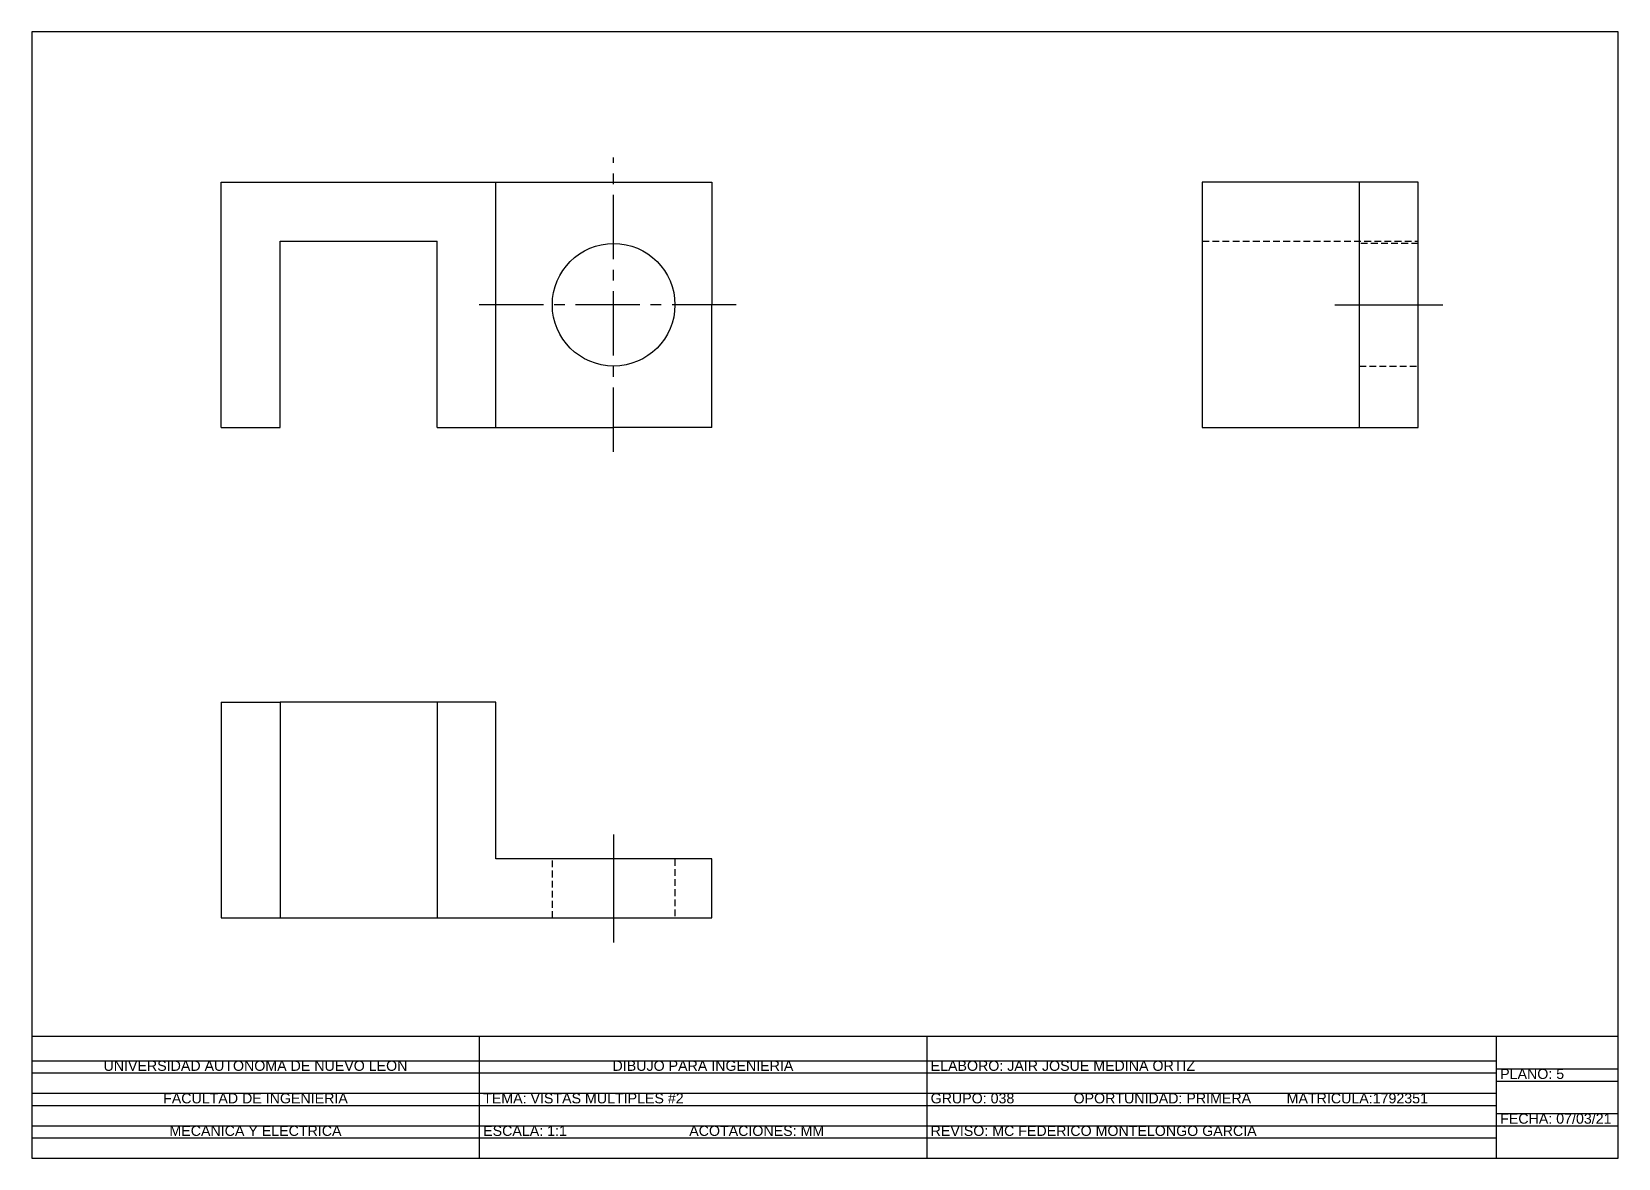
# Paper-space layout 'Plano #5' of a CAD drawing. Header units: millimetres. Extents: x 20 to 410, y 10 to 287.
# The model-space entities are those that its viewports show. They can reach past a viewport. Long polylines and large blocks are cut down to what shows.
import ezdxf

# ---------------------------------------------------------------- set-up
doc = ezdxf.new("R2010")
doc.units = ezdxf.units.MM
for name, pattern in [('CENTER2', [28.575, 19.05, -3.175, 3.175, -3.175]), ('CENTERX2', [101.6, 63.5, -12.7, 12.7, -12.7]), ('JIS_02_2.0', [3, 2, -1])]:
    doc.linetypes.add(name, pattern=pattern)
doc.styles.get("Standard").update_dxf_attribs({"font": 'arial.ttf'})

msp = doc.modelspace()

# ---------------------------------------------------------------- linework, layer by layer
at = {"linetype": 'CENTER2'}
for p, q in [((3604.314, 1965.062), (3604.314, 2025.062)), ((3629.314, 1995.062), (3575.314, 1995.062))]:
    msp.add_line(p, q, dxfattribs=at)
at = {"linetype": 'Continuous'}
for p, q in [((3524.314, 1970.062), (3524.314, 2020.062)), ((3524.314, 2020.062), (3624.314, 2020.062)), ((3580.314, 1995.062), (3580.314, 2020.062)), ((3624.314, 2020.062), (3624.314, 1995.062)), ((3536.314, 1970.062), (3536.314, 2008.062)), ((3536.314, 2008.062), (3568.315, 2008.062)), ((3568.314, 1970.062), (3568.314, 2008.062)), ((3580.314, 1970.062), (3580.314, 1995.062)), ((3524.314, 1970.062), (3536.314, 1970.062)), ((3568.314, 1970.062), (3580.314, 1970.062)), ((3624.314, 1970.062), (3604.314, 1970.062))]:
    msp.add_line(p, q, dxfattribs=at)
for p, q in [((3756.314, 2020.062), (3724.314, 2020.062)), ((3724.314, 2020.062), (3724.314, 1970.062)), ((3724.314, 2020.062), (3724.314, 2008.062)), ((3768.314, 2020.062), (3756.314, 2020.062)), ((3768.314, 2020.062), (3756.314, 2020.062)), ((3756.314, 2020.062), (3756.314, 1970.062)), ((3768.314, 1970.062), (3768.314, 2020.062)), ((3624.314, 1970.062), (3624.314, 1995.062)), ((3580.314, 1970.062), (3604.314, 1970.062)), ((3724.314, 1970.062), (3768.314, 1970.062)), ((3524.314, 1914.062), (3524.314, 1870.062)), ((3524.314, 1914.062), (3536.314, 1914.062)), ((3580.314, 1914.062), (3536.314, 1914.062)), ((3536.314, 1914.062), (3536.314, 1870.062)), ((3568.314, 1914.062), (3568.314, 1870.062)), ((3580.314, 1882.062), (3580.314, 1914.062)), ((3624.314, 1882.062), (3580.314, 1882.062)), ((3624.314, 1870.062), (3624.314, 1882.062)), ((3524.314, 1870.062), (3624.314, 1870.062))]:
    msp.add_line(p, q)
at = {"linetype": 'JIS_02_2.0'}
for p, q in [((3724.314, 2008.062), (3768.314, 2008.062)), ((3768.314, 2007.562), (3756.314, 2007.562)), ((3756.314, 1982.562), (3768.314, 1982.562)), ((3591.814, 1870.062), (3591.814, 1882.062)), ((3616.814, 1882.062), (3616.814, 1870.062))]:
    msp.add_line(p, q, dxfattribs=at)
at = {"linetype": 'CENTERX2'}
for p, q in [((3751.314, 1995.062), (3773.314, 1995.062)), ((3604.314, 1887.062), (3604.314, 1865.062))]:
    msp.add_line(p, q, dxfattribs=at)
msp.add_circle((3604.314, 1995.062), 12.5)

psp = doc.layouts.new('Plano #5')

# ---------------------------------------------------------------- linework, layer by layer
for p, q in [((410, 287), (20, 287)), ((20, 287), (20, 10)), ((410, 10), (410, 287)), ((20, 40), (410, 40)), ((130, 40), (130, 10)), ((240, 40), (240, 10)), ((380, 40), (380, 10)), ((20, 34), (380, 34)), ((380, 32), (410, 32)), ((20, 31), (380, 31)), ((380, 29), (410, 29)), ((20, 26), (380, 26)), ((20, 23), (380, 23)), ((380, 21), (410, 21)), ((20, 18), (380, 18)), ((380, 18), (410, 18)), ((20, 15), (380, 15)), ((20, 10), (410, 10))]:
    psp.add_line(p, q)

# ---------------------------------------------------------------- texts
at = {"char_height": 2.5, "attachment_point": 1}
for s, width, insert in [('\\pxqc;UNIVERSIDAD AUTONOMA DE NUEVO LEON', 110, (20, 34)), ('\\pxqc;DIBUJO PARA INGENIERIA', 110, (130, 34)), (' ELABORO: JAIR JOSUE MEDINA ORTIZ ', 140, (240, 34)), (' PLANO: 5 ', 30, (380, 32)), ('\\pxqc;FACULTAD DE INGENIERIA', 110, (20, 26)), ('\\pxql; TEMA: VISTAS MULTIPLES #2', 110, (130, 26)), (' GRUPO: 038               OPORTUNIDAD: PRIMERA         MATRICULA:1792351', 140, (240, 26)), (' FECHA: 07/03/21 ', 30, (380, 21)), ('\\pxqc;MECANICA Y ELECTRICA', 110, (20, 18)), (' ESCALA: 1:1                               ACOTACIONES: MM', 110, (130, 18)), (' REVISO: MC FEDERICO MONTELONGO GARCIA ', 140, (240, 18))]:
    psp.add_mtext_dynamic_manual_height_columns(s, width=width, gutter_width=12.5, heights=[0], dxfattribs=dict(at, insert=insert))

# ---------------------------------------------------------------- viewports
at = {"layer": '0'}
psp.add_viewport(center=(215, 163.5), size=(390, 247), view_center_point=(3647.396, 1948.325), view_height=204.82995, dxfattribs=at)

doc.saveas('drawing.dxf')
